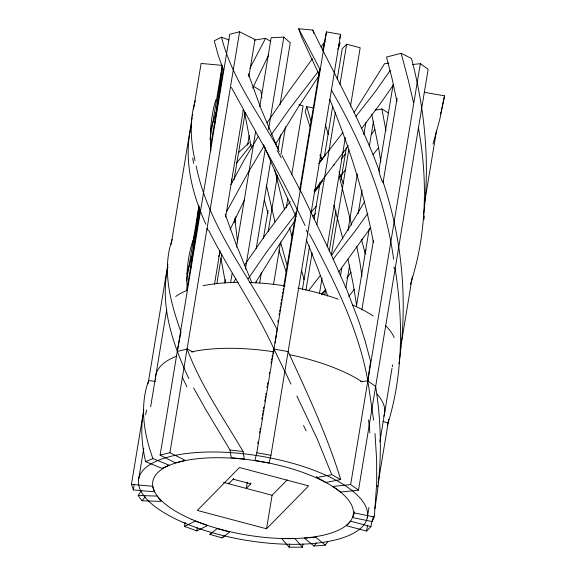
<?xml version="1.0" encoding="UTF-8"?>
<svg xmlns="http://www.w3.org/2000/svg" width="576" height="576" viewBox="0 0 576 576"><rect width="100%" height="100%" fill="white"/><g stroke="black" fill="none" stroke-linecap="round" stroke-linejoin="round"><path stroke-width="0.86" d="M195.415 234.828L195.559 233.057M218.995 92.117L219.132 90.504M215.014 123.142L215.158 121.514M190.699 268.906L190.915 266.623M195.804 230.4L198.85 206.186M215.381 119.066L218.203 94.774L222.588 66.881M219.377 88.085L222.17 66.528M191.059 265.104L194.407 238.27L199.642 207.9M423.691 214.351C430.049 162.223 424.742 109.123 411.502 58.457L401.17 53.302L386.518 57.046L392.198 79.114L396.929 101.448M354.722 511.754L352.778 517.608L372.283 521.597L374.148 516.974L374.602 513.173L376.69 483.113L376.632 459.95L375.012 433.447M142.913 415.224C140.645 430.69 142.063 446.486 145.634 461.642L161.856 468.274L169.128 465.178L152.942 458.59L145.634 461.642M399.506 359.618C407.902 299.851 401.969 238.14 382.759 180.943M388.498 420.43L388.67 419.191M398.909 363.686L399.276 361.246M388.318 421.661L387.41 425.232M373.658 420.214L367.819 380.88L370.555 361.267L365.198 341.136L358.927 321.552L346.745 289.656L331.502 255.233L303.077 195.761L282.017 155.484M131.436 484.337L152.568 486.266L154.476 491.846L133.351 489.917L131.436 484.337L143.777 409.802M148.068 383.882L167.868 264.276M171.151 244.454L192.125 117.749M192.413 116.021L192.694 114.3M193.55 109.13L201.118 63.446L222.242 65.376M133.351 489.917L134.287 484.243M138.463 480.305L143.784 448.142M150.646 406.742L166.73 309.499M186.566 280.865L198.986 205.877M209.974 139.507L222.098 66.24M186.854 289.958L200.138 209.707M210.535 146.894L223.243 70.128M160.099 455.155L169.92 452.686L185.335 460.433L175.514 462.902L160.099 455.155L229.774 34.265L239.594 31.795L255.01 39.542L248.875 76.608M169.92 452.686L239.594 31.795M214.488 284.335L220.054 250.718M225.619 217.109L243.454 109.361M216.85 283.644L221.76 253.98M234.036 179.834L245.16 112.666M184.493 526.392L195.43 521.05L207.634 525.535L196.704 530.878L184.493 526.392L185.17 522.338M224.777 283.061L225.353 279.619M234.77 222.725L235.764 216.691M247.608 145.152L249.178 135.67M230.573 282.859L232.164 273.262M236.498 247.097L255.557 131.947M259.747 106.646L271.152 37.728L283.817 37.102L290.275 42.797L280.022 104.731M196.704 530.878L197.237 527.638M245.405 269.15L265.478 147.895M268.51 129.571L283.817 37.102M256.19 248.666L270.778 160.56M256.018 282.967L256.313 281.225M263.383 238.478L268.006 210.564M278.114 149.501L280.57 134.669M259.69 282.859L261.425 272.398M268.207 231.394L277.452 175.565M280.915 154.627L285.538 126.713M228.83 482.94L228.694 483.768L233.172 479.21L233.309 478.382M273.499 284.702L280.577 241.956M286.207 207.936L287.798 198.338M291.694 174.787L303.106 105.869L298.879 104.753M247.291 482.242L246.269 488.426L250.747 483.869L250.884 483.041M257.717 443.498L257.983 441.878M259.459 432.965L259.733 431.345M259.999 429.725L260.266 428.105M261.742 419.191L262.008 417.571M262.411 415.145L262.678 413.525M262.951 411.905L263.218 410.285M263.484 408.665L263.75 407.045M264.694 401.371L264.96 399.751M265.226 398.131L265.5 396.511M265.766 394.891L266.033 393.271M266.969 387.598L267.242 385.978M267.509 384.358L267.775 382.738M269.251 373.831L269.518 372.211M270.994 363.298L271.26 361.678M271.534 360.058L271.8 358.438M277.848 321.97L278.143 320.206M279.022 314.914L279.31 313.15M279.605 311.386L279.893 309.614M280.188 307.85L280.483 306.086M280.771 304.322L281.066 302.558M281.354 300.794L281.65 299.03M281.938 297.266L282.233 295.502M282.521 293.738L282.816 291.967M283.111 290.203L283.399 288.439M283.694 286.675L296.107 211.68M299.758 189.619L319.615 69.617M322.826 50.206L326.484 31.889L340.646 34.387L270.965 455.278L269.057 463.003L254.902 460.505L256.81 452.779L326.484 31.889M274.982 342.994L276.977 330.862M302.4 289.433L309.622 245.815M314.1 218.772L320.162 182.131M324.353 156.83L332.726 106.236M337.205 79.193L342.259 48.665L346.651 44.194L360.173 47.779L350.496 106.222M305.921 290.196L312.134 252.684M316.757 224.77L335.383 112.234M340.006 84.319L346.651 44.194M266.544 528.775L308.686 485.878L239.465 467.532L197.323 510.437L266.544 528.775L272.095 495.266L287.186 479.902M319.442 293.774L322.042 278.078M327.24 246.672L345.298 137.628M322.07 294.408L322.358 292.68M329.206 251.309L335.916 210.794M341.05 179.77L346.327 147.874M324.756 294.926L325.627 289.692M331.258 255.672L348.876 149.249M302.99 543.96L302.45 547.2L289.145 547.186L289.678 543.946M340.459 275.983L341.755 268.128M347.969 230.616L357.35 173.916M363.852 134.662L365.875 122.45M345.902 287.784L349.654 265.097M358.178 213.631L362.074 190.08M369.295 146.462L373.486 121.162M356.443 306.187L369.302 228.55M378.828 170.978L393.127 84.614M420.329 63.677L428.162 69.264L358.488 490.154L350.654 484.567L420.329 63.677L412.322 64.534M367.214 518.04L368.978 507.398M379.829 441.821L391.99 368.338M392.242 366.854L392.573 364.824M371.902 520.92L370.966 526.594L350.683 521.215L346.298 525.686L366.574 531.058L367.517 525.391M377.539 486.893L377.806 485.273M378.209 482.846L388.706 419.45M400.543 347.911L400.831 346.183M401.263 343.598L412.387 276.365M424.231 204.826L424.519 203.105M424.807 201.377L436.507 130.702M361.858 309.902L373.464 240.221M383.004 182.887L397.102 98.208M374.782 508.759C381.967 468.432 382.126 426.895 375.653 386.46L367.819 380.88L360.706 381.636M424.202 92.297L444.564 95.846L439.884 118.922L433.022 144.022M442.706 104.342L444.564 95.846M373.406 516.103L372.283 521.597M442.008 107.662L442.354 106.006M167.976 266.81C159.329 305.057 172.742 344.254 188.856 378.626M186.919 273.83L192.485 254.254M441.446 110.146L441.821 108.49M440.482 114.271L441.065 111.794M191.117 126.778C183.247 159.689 192.276 194.083 205.819 224.23M210.514 130.104L216.835 110.023M339.588 38.678L340.646 34.387M272.066 356.818L272.491 355.097M272.916 353.383L273.974 349.085C255.247 307.98 229.111 270.886 208.829 230.616M191.261 126.158L191.578 124.92M277.07 330.048L277.178 329.645C249.264 275.63 208.382 226.958 196.186 166.01M195.293 100.721C189.302 120.182 190.62 140.998 195.012 160.632M313.783 107.964L306.713 106.675L305.23 111.787L310.09 126.972M215.813 99.756C210.924 116.244 209.542 133.654 210.866 150.768M172.181 239.4C161.554 270.079 170.525 302.623 180.972 332.021L177.264 351.461L187.085 348.991L193.255 352.094M192.996 240.307C187.668 256.442 186.091 273.65 187.272 290.556M410.386 284.371C426.866 234.101 427.846 179.863 418.471 128.095M193.565 238.601L195.379 233.518M218.606 256.486L220.27 252.331M242.885 110.93L243.49 109.447M252.655 88.171L268.783 54.756M230.069 229.572L244.44 199.98M230.904 184.579L243.972 160.315L258.235 136.519M249.905 68.249L265.565 38.304L270.785 41.472M226.678 211.457L247.889 173.023L263.966 146.059M364.406 201.931L348.66 228.542L331.661 255.319M275.933 143.532L298.159 107.309L319.248 75.29M327.622 541.901L325.325 545.119L314.028 546.005L304.366 538.128L315.684 537.206L316.31 536.162M233.489 282.485L235.886 278.618M255.557 282.686L276.278 249.386L295.034 220.529M138.132 495.482L157.097 496.087L161.143 501.386L142.078 500.753L138.132 495.482L141.214 490.73M364.925 251.662L366.091 249.818M248.234 278.69L267.401 250.855L296.201 213.559M390.24 70.387L375.53 91.325L356.083 116.23M354.139 112.356L384.48 63.763L388.728 63.072M361.166 240.89L362.362 239.069M267.084 122.789L287.165 93.528L312.422 58.694M244.476 265.234L264.665 236.002L290.218 201.514M271.058 135.065L289.31 109.246L318.002 71.849M393.617 84.636L378.806 105.739L361.922 128.102M370.375 228.103L338.71 271.98M367.812 213.451L354.478 231.977L333.022 259.344M333.67 165.514L334.454 164.398M375.012 129.37L371.254 134.69M351.115 272.182L346.86 278.1M325.541 154.433L319.91 162.302M314.561 192.24L322.963 180.526M322.97 47.426L323.993 45.994M325.102 41.386L321.084 46.886M337.622 49.262L338.645 47.858L340.128 42.739L338.537 44.899M321.998 294.372L325.879 289.138M299.218 189.497L300.953 187.164M308.52 290.786L320.004 275.81M236.398 163.253L251.237 144.612M318.607 163.634L342.929 132.502M348.343 145.764L314.021 190.951M142.078 500.753L145.166 496.8M345.665 169.502L339.826 177.041M345.334 153.936L341.345 159.012M325.231 290.218L321.617 294.797M354.528 289.159L348.732 296.395M371.729 114.43L378.605 147.758L373.147 154.447M316.469 542.995L314.028 546.005M316.238 206.215L310.774 212.702M319.637 185.429L315.252 190.555M291.125 235.159L292.5 233.64M366.574 531.058L370.966 526.594M249.178 142.646L238.759 152.438M315.497 213.674L312.732 216.238M291.895 235.418L292.975 234.418M211.14 533.275L209.822 534.384L222.041 537.898L224.813 535.493M209.822 534.384L217.282 528.552L229.608 532.058L222.041 537.898M228.996 39.953L221.486 37.21L214.258 40.795L218.398 55.987L223.74 70.524M316.656 476.374L316.966 477.547L331.747 474.66L340.718 479.534C327.146 435.37 307.411 393.458 288.13 351.583L273.974 349.085L290.995 384.041M340.718 479.534L326.052 482.436L316.966 477.547M254.52 40.097L265.565 38.304M375.098 110.102L381.895 108.994L388.606 113.076M350.654 484.567L332.863 486.461L340.697 492.048L358.488 490.154M319.478 75.377L301.651 37.181L298.678 28.8L312.754 30.06C335.664 77.155 361.908 122.839 379.735 172.238M155.642 381.283L148.601 380.642C139.478 406.058 143.813 433.85 152.942 458.59M230.047 450.036L231.206 457.668L244.318 459.101L243.101 451.49L230.047 450.036L205.553 409.183L193.586 387.893M256.81 452.779L270.965 455.278M354.564 512.942L374.148 516.974M383.062 421.553L388.13 422.899C403.279 373.039 403.2 319.817 395.136 268.704M233.172 479.21L250.747 483.869M223.524 482.4L272.095 495.266M253.426 86.234L260.885 90.763L261.814 97.711M315.684 537.206L325.325 545.119M302.45 547.2L294.955 538.61L281.65 538.596L289.145 547.186M243.101 451.49C223.409 417.938 200.786 385.661 187.085 348.991M277.963 148.334C257.609 112.198 231.84 77.998 221.486 37.21M331.344 90.029C361.728 142.308 385.308 199.073 393.66 259.294M320.378 70.056L298.678 28.8M309.341 233.806C333.943 280.483 358.56 328.399 367.819 380.88M305.035 225.475C282.542 178.373 256.241 133.315 231.444 87.458M296.878 396L317.196 438.898L331.747 474.66M296.028 216.648L274.565 170.23L263.513 144.634M278.575 150.221L279.288 151.805M278.222 149.429L260.957 108.562L248.213 73.526M251.978 282.96L236.491 245.268L225.144 214.15M306.403 240.034L318.089 269.093L327.751 296.129M329.76 99.41C348.941 145.591 364.262 193.507 373.486 242.705M319.91 155.038L321.473 159.329M339.005 171.713L343.238 183.398M312.754 30.06L313.942 33.415M286.668 273.377L279.058 250.574M306.713 106.675L311.278 121.982M325.368 124.452L328.248 134.568M292.298 237.463L289.555 227.822M280.685 242.705L287.129 265.622M401.17 53.302L408.218 79.877L413.474 102.427M268.02 213.394L264.37 200.095M361.562 239.63L365.292 253.973M320.486 154.642L321.89 159.797M301.601 270.533L304.099 279.792M284.508 209.678L274.622 169.373M333.958 205.193L342.864 238.882M274.954 221.846L266.378 185.069M351.626 225.065L339.221 176.069M347.918 259.15L352.836 282.204L356.674 305.626M381.895 108.994L385.992 130.824M356.789 246.499L359.906 262.26L361.93 276.084M251.395 147.787L244.577 112.55M225.281 282.002L220.918 258.314M378.605 147.758L380.83 161.921M237.535 241.841L234.756 218.196M231.854 182.974L231.638 179.186M303.552 425.599A385.042 5.422 64 0 1 306.13 430.855M368.532 419.875A385.042 260.424 73.8 0 1 369.907 432.864M145.598 414.799A385.042 191.174 -16.3 0 1 146.635 410.011M186.977 386.82A385.042 195.559 33.5 0 1 182.412 377.41M155.592 379.152A115.956 42.689 9.4 0 1 176.71 356.141M191.268 351.893A115.956 42.689 9.4 0 1 274.205 351.878M289.526 354.658A115.956 42.689 9.4 0 1 362.326 381.924M377.107 394.171A115.956 42.689 9.4 0 1 383.796 416.304M307.735 232.913A394.942 57.161 60.6 0 1 306.194 229.925M277.157 150.545A395.95 166.594 74 0 1 281.16 157.658M208.109 230.594A394.942 228.463 23.4 0 1 207.036 228.341M193.723 163.418A395.95 103.73 56.3 0 1 192.622 158.076M424.382 215.834A395.95 349.121 -54.7 0 1 423.922 219.535M394.013 266.962A394.942 214.43 75 0 1 394.265 268.61M379.037 172.49A395.95 368.129 68.8 0 1 382.054 181.174M166.514 313.193A115.956 42.689 9.4 0 1 166.55 310.651M175.702 296.503A115.956 42.689 9.4 0 1 187.625 290.182M203.04 285.746A115.956 42.689 9.4 0 1 238.162 282.341M249.314 282.478A115.956 42.689 9.4 0 1 285.12 285.919M297.814 288.158A115.956 42.689 9.4 0 1 338.119 299.174M352.534 304.92A115.956 42.689 9.4 0 1 373.241 315.965M385.747 325.829A115.956 42.689 9.4 0 1 394.171 337.608M191.88 519.451A101.57 37.39 9.4 0 0 352.541 517.284A101.57 37.39 9.4 0 0 214.589 457.726A101.57 37.39 9.4 0 0 191.88 519.451M183.226 522.468A115.956 42.689 9.4 0 0 366.631 519.998A115.956 42.689 9.4 0 0 209.153 452.002A115.956 42.689 9.4 0 0 183.226 522.468"/></g></svg>
